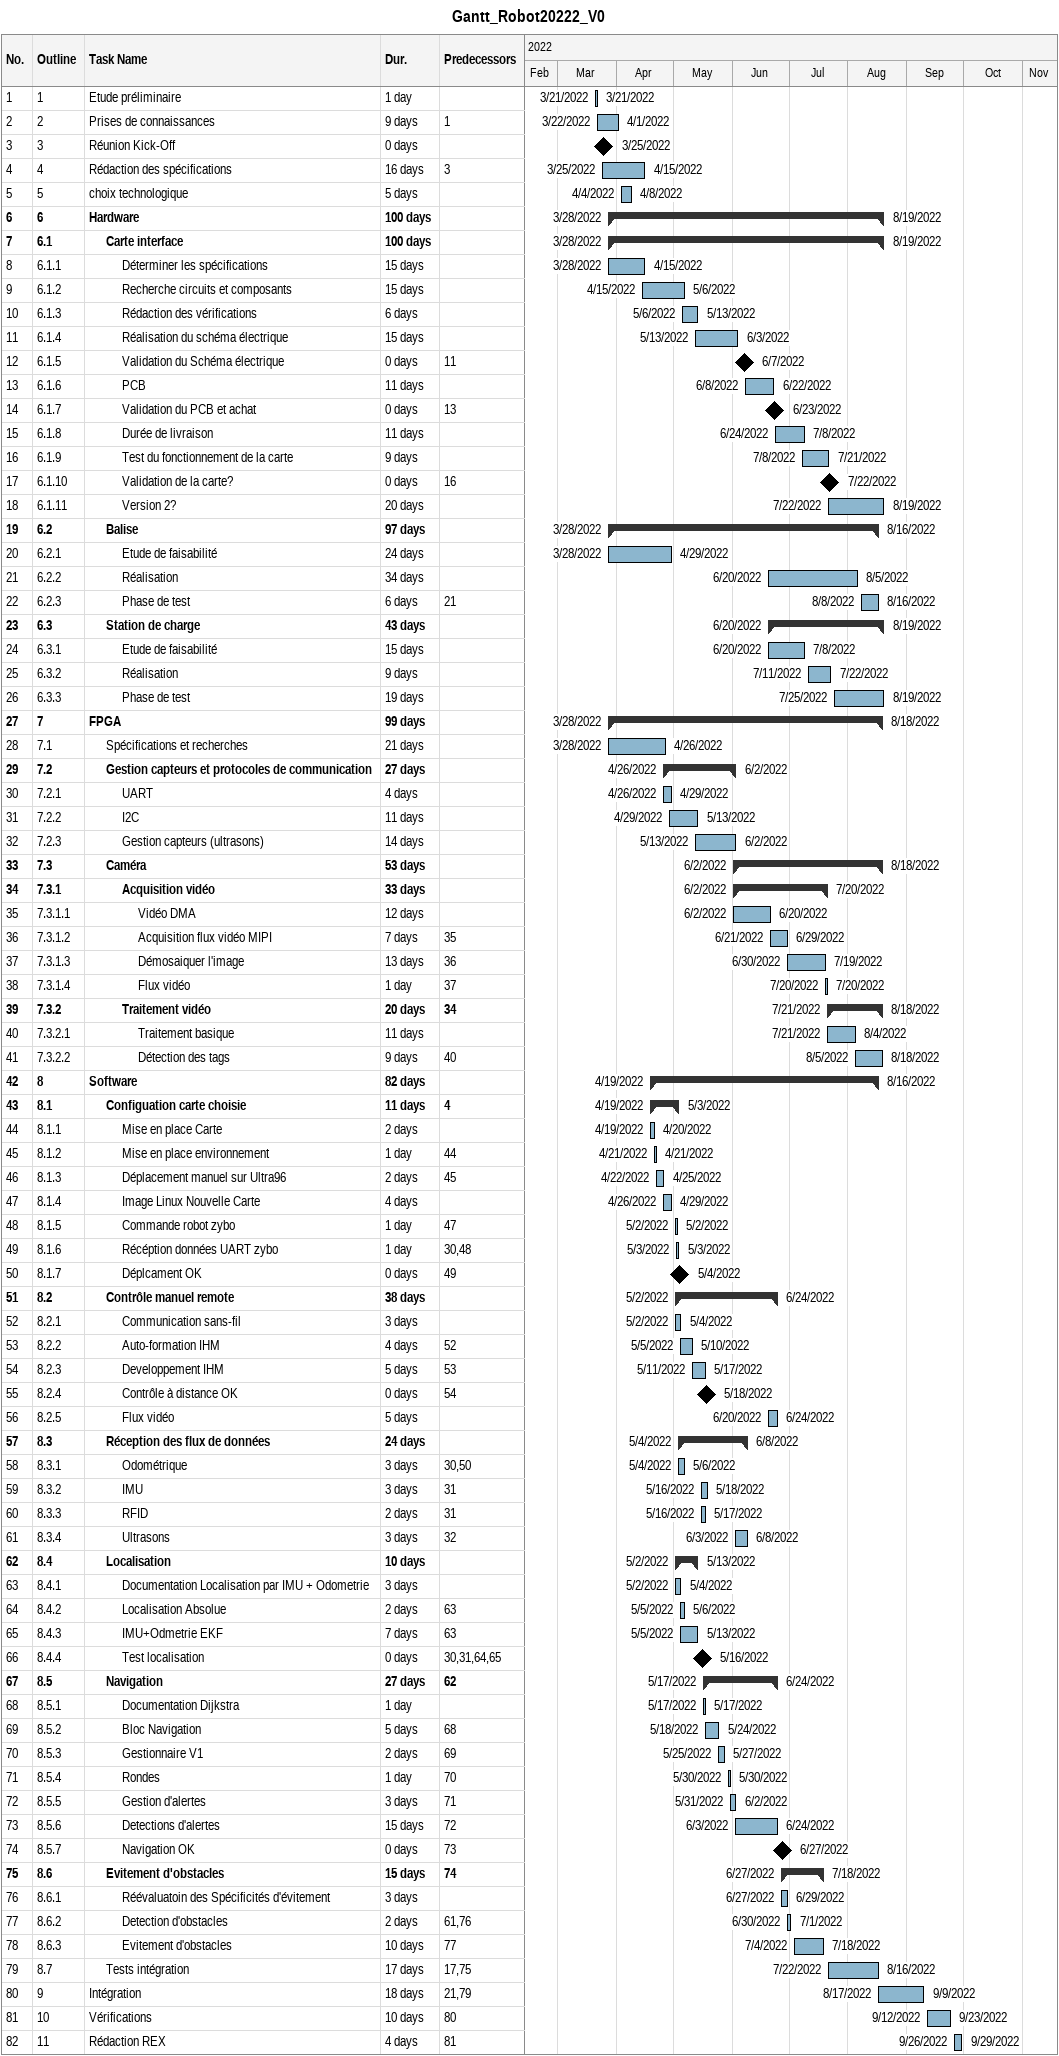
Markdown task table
Gantt_Robot20222_V0

| ID | WBS | Task | Duration | Start | Finish | Predecessors |
|---|---|---|---|---|---|---|
| 1 | 1 | Etude préliminaire | 1d | 2022-03-21 | 2022-03-21 |  |
| 2 | 2 | Prises de connaissances | 9d | 2022-03-22 | 2022-04-01 | 1 |
| 3 | 3 | Réunion Kick-Off | 0d | 2022-03-25 | 2022-03-25 |  |
| 4 | 4 | Rédaction des spécifications | 16d | 2022-03-25 | 2022-04-15 | 3 |
| 5 | 5 | choix technologique | 5d | 2022-04-04 | 2022-04-08 |  |
| 6 | 6 | **Hardware** | 100d | 2022-03-28 | 2022-08-19 |  |
| 7 | 6.1 | **Carte interface** | 100d | 2022-03-28 | 2022-08-19 |  |
| 8 | 6.1.1 | Déterminer les spécifications | 15d | 2022-03-28 | 2022-04-15 |  |
| 9 | 6.1.2 | Recherche circuits et composants | 15d | 2022-04-15 | 2022-05-06 |  |
| 10 | 6.1.3 | Rédaction des vérifications | 6d | 2022-05-06 | 2022-05-13 |  |
| 11 | 6.1.4 | Réalisation du schéma électrique | 15d | 2022-05-13 | 2022-06-03 |  |
| 12 | 6.1.5 | Validation du Schéma électrique | 0d | 2022-06-07 | 2022-06-07 | 11 |
| 13 | 6.1.6 | PCB | 11d | 2022-06-08 | 2022-06-22 |  |
| 14 | 6.1.7 | Validation du PCB et achat | 0d | 2022-06-23 | 2022-06-23 | 13 |
| 15 | 6.1.8 | Durée de livraison | 11d | 2022-06-24 | 2022-07-08 |  |
| 16 | 6.1.9 | Test du fonctionnement de la carte | 9d | 2022-07-08 | 2022-07-21 |  |
| 17 | 6.1.10 | Validation de la carte? | 0d | 2022-07-22 | 2022-07-22 | 16 |
| 18 | 6.1.11 | Version 2? | 20d | 2022-07-22 | 2022-08-19 |  |
| 19 | 6.2 | **Balise** | 97d | 2022-03-28 | 2022-08-16 |  |
| 20 | 6.2.1 | Etude de faisabilité | 24d | 2022-03-28 | 2022-04-29 |  |
| 21 | 6.2.2 | Réalisation | 34d | 2022-06-20 | 2022-08-05 |  |
| 22 | 6.2.3 | Phase de test | 6d | 2022-08-08 | 2022-08-16 | 21 |
| 23 | 6.3 | **Station de charge** | 43d | 2022-06-20 | 2022-08-19 |  |
| 24 | 6.3.1 | Etude de faisabilité | 15d | 2022-06-20 | 2022-07-08 |  |
| 25 | 6.3.2 | Réalisation | 9d | 2022-07-11 | 2022-07-22 |  |
| 26 | 6.3.3 | Phase de test | 19d | 2022-07-25 | 2022-08-19 |  |
| 27 | 7 | **FPGA** | 99d | 2022-03-28 | 2022-08-18 |  |
| 28 | 7.1 | Spécifications et recherches | 21d | 2022-03-28 | 2022-04-26 |  |
| 29 | 7.2 | **Gestion capteurs et protocoles de communication** | 27d | 2022-04-26 | 2022-06-02 |  |
| 30 | 7.2.1 | UART | 4d | 2022-04-26 | 2022-04-29 |  |
| 31 | 7.2.2 | I2C | 11d | 2022-04-29 | 2022-05-13 |  |
| 32 | 7.2.3 | Gestion capteurs (ultrasons) | 14d | 2022-05-13 | 2022-06-02 |  |
| 33 | 7.3 | **Caméra** | 53d | 2022-06-02 | 2022-08-18 |  |
| 34 | 7.3.1 | **Acquisition vidéo** | 33d | 2022-06-02 | 2022-07-20 |  |
| 35 | 7.3.1.1 | Vidéo DMA | 12d | 2022-06-02 | 2022-06-20 |  |
| 36 | 7.3.1.2 | Acquisition flux vidéo MIPI | 7d | 2022-06-21 | 2022-06-29 | 35 |
| 37 | 7.3.1.3 | Démosaiquer l'image | 13d | 2022-06-30 | 2022-07-19 | 36 |
| 38 | 7.3.1.4 | Flux vidéo | 1d | 2022-07-20 | 2022-07-20 | 37 |
| 39 | 7.3.2 | **Traitement vidéo** | 20d | 2022-07-21 | 2022-08-18 | 34 |
| 40 | 7.3.2.1 | Traitement basique | 11d | 2022-07-21 | 2022-08-04 |  |
| 41 | 7.3.2.2 | Détection des tags | 9d | 2022-08-05 | 2022-08-18 | 40 |
| 42 | 8 | **Software** | 82d | 2022-04-19 | 2022-08-16 |  |
| 43 | 8.1 | **Configuation carte choisie** | 11d | 2022-04-19 | 2022-05-03 | 4 |
| 44 | 8.1.1 | Mise en place Carte | 2d | 2022-04-19 | 2022-04-20 |  |
| 45 | 8.1.2 | Mise en place environnement | 1d | 2022-04-21 | 2022-04-21 | 44 |
| 46 | 8.1.3 | Déplacement manuel sur Ultra96 | 2d | 2022-04-22 | 2022-04-25 | 45 |
| 47 | 8.1.4 | Image Linux Nouvelle Carte | 4d | 2022-04-26 | 2022-04-29 |  |
| 48 | 8.1.5 | Commande robot zybo | 1d | 2022-05-02 | 2022-05-02 | 47 |
| 49 | 8.1.6 | Récéption données UART zybo | 1d | 2022-05-03 | 2022-05-03 | 30, 48 |
| 50 | 8.1.7 | Déplcament OK | 0d | 2022-05-04 | 2022-05-04 | 49 |
| 51 | 8.2 | **Contrôle manuel remote** | 38d | 2022-05-02 | 2022-06-24 |  |
| 52 | 8.2.1 | Communication sans-fil | 3d | 2022-05-02 | 2022-05-04 |  |
| 53 | 8.2.2 | Auto-formation IHM | 4d | 2022-05-05 | 2022-05-10 | 52 |
| 54 | 8.2.3 | Developpement IHM | 5d | 2022-05-11 | 2022-05-17 | 53 |
| 55 | 8.2.4 | Contrôle à distance OK | 0d | 2022-05-18 | 2022-05-18 | 54 |
| 56 | 8.2.5 | Flux vidéo | 5d | 2022-06-20 | 2022-06-24 |  |
| 57 | 8.3 | **Réception des flux de données** | 24d | 2022-05-04 | 2022-06-08 |  |
| 58 | 8.3.1 | Odométrique | 3d | 2022-05-04 | 2022-05-06 | 30, 50 |
| 59 | 8.3.2 | IMU | 3d | 2022-05-16 | 2022-05-18 | 31 |
| 60 | 8.3.3 | RFID | 2d | 2022-05-16 | 2022-05-17 | 31 |
| 61 | 8.3.4 | Ultrasons | 3d | 2022-06-03 | 2022-06-08 | 32 |
| 62 | 8.4 | **Localisation** | 10d | 2022-05-02 | 2022-05-13 |  |
| 63 | 8.4.1 | Documentation Localisation par IMU + Odometrie | 3d | 2022-05-02 | 2022-05-04 |  |
| 64 | 8.4.2 | Localisation Absolue | 2d | 2022-05-05 | 2022-05-06 | 63 |
| 65 | 8.4.3 | IMU+Odmetrie EKF | 7d | 2022-05-05 | 2022-05-13 | 63 |
| 66 | 8.4.4 | Test localisation | 0d | 2022-05-16 | 2022-05-16 | 30, 31, 64, 65 |
| 67 | 8.5 | **Navigation** | 27d | 2022-05-17 | 2022-06-24 | 62 |
| 68 | 8.5.1 | Documentation Dijkstra | 1d | 2022-05-17 | 2022-05-17 |  |
| 69 | 8.5.2 | Bloc Navigation | 5d | 2022-05-18 | 2022-05-24 | 68 |
| 70 | 8.5.3 | Gestionnaire V1 | 2d | 2022-05-25 | 2022-05-27 | 69 |
| 71 | 8.5.4 | Rondes | 1d | 2022-05-30 | 2022-05-30 | 70 |
| 72 | 8.5.5 | Gestion d'alertes | 3d | 2022-05-31 | 2022-06-02 | 71 |
| 73 | 8.5.6 | Detections d'alertes | 15d | 2022-06-03 | 2022-06-24 | 72 |
| 74 | 8.5.7 | Navigation OK | 0d | 2022-06-27 | 2022-06-27 | 73 |
| 75 | 8.6 | **Evitement d'obstacles** | 15d | 2022-06-27 | 2022-07-18 | 74 |
| 76 | 8.6.1 | Réévaluatoin des Spécificités d'évitement | 3d | 2022-06-27 | 2022-06-29 |  |
| 77 | 8.6.2 | Detection d'obstacles | 2d | 2022-06-30 | 2022-07-01 | 61, 76 |
| 78 | 8.6.3 | Evitement d'obstacles | 10d | 2022-07-04 | 2022-07-18 | 77 |
| 79 | 8.7 | Tests intégration | 17d | 2022-07-22 | 2022-08-16 | 17, 75 |
| 80 | 9 | Intégration | 18d | 2022-08-17 | 2022-09-09 | 21, 79 |
| 81 | 10 | Vérifications | 10d | 2022-09-12 | 2022-09-23 | 80 |
| 82 | 11 | Rédaction REX | 4d | 2022-09-26 | 2022-09-29 | 81 |
